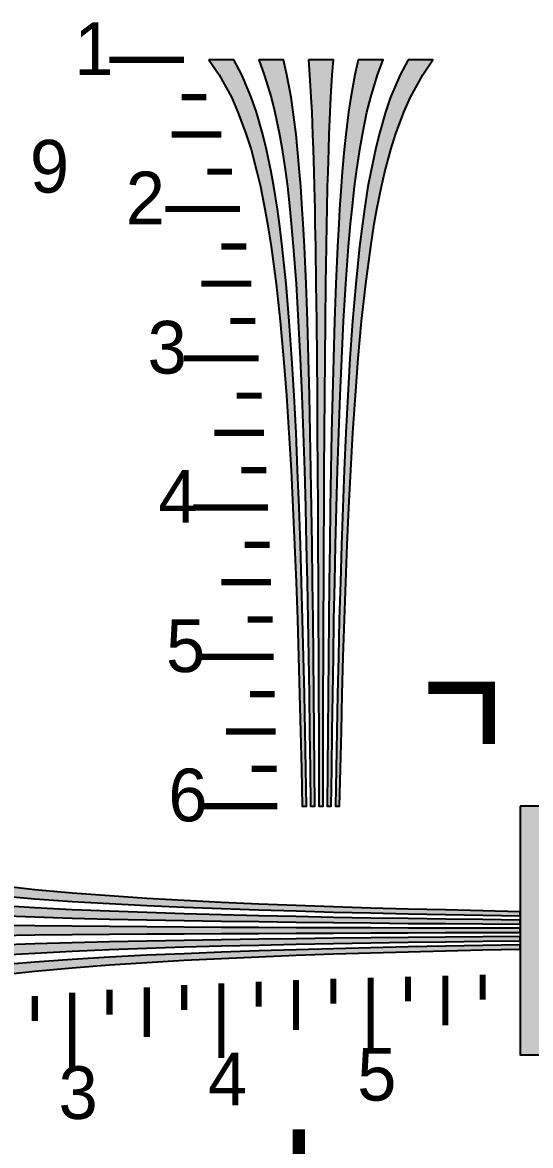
# Model space of a CAD drawing. Header units: millimetres. Extents: x 0 to 791, y 0 to 492.
# Drawn here: x 295.6 to 377.2, y 217.5 to 398.1 of the extents above; entities that cross this region are included whole.
import ezdxf

# ---------------------------------------------------------------- set-up
doc = ezdxf.new("R2010")
doc.units = ezdxf.units.MM
for name, color, linetype in [('CENTER', 7, 'Continuous'), ('LABELS', 7, 'Continuous'), ('SFR', 7, 'Continuous')]:
    doc.layers.add(name, color=color, linetype=linetype)

msp = doc.modelspace()

# ---------------------------------------------------------------- hatches: boundary and pattern name
at = {"layer": 'CENTER', "true_color": 0x000000}
h = msp.add_hatch(color=7, dxfattribs=at)
h.dxf.hatch_style = 1
h.paths.add_polyline_path([(325.56, 392.13), (327.2, 389.73), (329.16, 386.13), (330.22, 383.73), (331.56, 380.13), (332.32, 377.73), (333.28, 374.13), (333.84, 371.73), (334.56, 368.13), (334.98, 365.73), (335.56, 362.12), (336.36, 356.12), (337.02, 350.12), (337.56, 344.12), (338.02, 338.12), (338.42, 332.12), (338.76, 326.12), (339.06, 320.12), (339.32, 314.12), (339.56, 308.12), (339.78, 302.12), (339.96, 296.12), (340.14, 290.12), (340.28, 284.12), (340.42, 278.12), (340.56, 272.12), (341.22, 272.12), (341.12, 278.12), (341.02, 284.12), (340.9, 290.12), (340.76, 296.12), (340.62, 302.12), (340.44, 308.12), (340.26, 314.12), (340.06, 320.12), (339.82, 326.12), (339.56, 332.12), (339.26, 338.12), (338.9, 344.12), (338.46, 350.12), (337.96, 356.12), (337.34, 362.12), (336.9, 365.73), (336.56, 368.13), (336, 371.73), (335.56, 374.13), (334.82, 377.73), (334.22, 380.13), (333.18, 383.73), (332.36, 386.13), (330.84, 389.73), (329.56, 392.13), (325.56, 392.13), (325.56, 392.13)])
h = msp.add_hatch(color=7, dxfattribs=at)
h.dxf.hatch_style = 1
h.paths.add_polyline_path([(333.56, 392.13), (334.46, 389.73), (335.56, 386.13), (336.16, 383.73), (336.9, 380.13), (337.32, 377.73), (337.84, 374.13), (338.16, 371.73), (338.56, 368.13), (338.8, 365.73), (339.12, 362.12), (339.56, 356.12), (339.92, 350.12), (340.22, 344.12), (340.48, 338.12), (340.7, 332.12), (340.9, 326.12), (341.06, 320.12), (341.2, 314.12), (341.34, 308.12), (341.46, 302.12), (341.56, 296.12), (341.66, 290.12), (341.74, 284.12), (341.82, 278.12), (341.9, 272.12), (342.56, 272.12), (342.52, 278.12), (342.46, 284.12), (342.42, 290.12), (342.36, 296.12), (342.3, 302.12), (342.22, 308.12), (342.14, 314.12), (342.06, 320.12), (341.96, 326.12), (341.84, 332.12), (341.72, 338.12), (341.56, 344.12), (341.38, 350.12), (341.16, 356.12), (340.9, 362.12), (340.7, 365.73), (340.56, 368.13), (340.32, 371.73), (340.14, 374.13), (339.82, 377.73), (339.56, 380.13), (339.12, 383.73), (338.76, 386.13), (338.1, 389.73), (337.56, 392.13), (333.56, 392.13), (333.56, 392.13)])
h = msp.add_hatch(color=7, dxfattribs=at)
h.dxf.hatch_style = 1
h.paths.add_polyline_path([(341.56, 392.13), (341.74, 389.73), (341.96, 386.13), (342.08, 383.73), (342.22, 380.13), (342.32, 377.73), (342.42, 374.13), (342.48, 371.73), (342.56, 368.13), (342.6, 365.73), (342.68, 362.12), (342.76, 356.12), (342.84, 350.12), (342.9, 344.12), (342.94, 338.12), (342.98, 332.12), (343.02, 326.12), (343.06, 320.12), (343.08, 314.12), (343.12, 308.12), (343.14, 302.12), (343.16, 296.12), (343.18, 290.12), (343.2, 284.12), (343.22, 278.12), (343.22, 272.12), (343.9, 272.12), (343.9, 278.12), (343.92, 284.12), (343.94, 290.12), (343.96, 296.12), (343.98, 302.12), (344, 308.12), (344.04, 314.12), (344.06, 320.12), (344.1, 326.12), (344.14, 332.12), (344.18, 338.12), (344.22, 344.12), (344.28, 350.12), (344.36, 356.12), (344.44, 362.12), (344.52, 365.73), (344.56, 368.13), (344.64, 371.73), (344.7, 374.13), (344.82, 377.73), (344.9, 380.13), (345.04, 383.73), (345.16, 386.13), (345.38, 389.73), (345.56, 392.13), (341.56, 392.13), (341.56, 392.13)])
h = msp.add_hatch(color=7, dxfattribs=at)
h.dxf.hatch_style = 1
h.paths.add_polyline_path([(349.56, 392.13), (349.02, 389.73), (348.36, 386.13), (348, 383.73), (347.56, 380.13), (347.32, 377.73), (346.98, 374.13), (346.8, 371.73), (346.56, 368.13), (346.42, 365.73), (346.22, 362.12), (345.96, 356.12), (345.74, 350.12), (345.56, 344.12), (345.4, 338.12), (345.28, 332.12), (345.16, 326.12), (345.06, 320.12), (344.98, 314.12), (344.9, 308.12), (344.82, 302.12), (344.76, 296.12), (344.7, 290.12), (344.66, 284.12), (344.6, 278.12), (344.56, 272.12), (345.22, 272.12), (345.3, 278.12), (345.38, 284.12), (345.46, 290.12), (345.56, 296.12), (345.66, 302.12), (345.78, 308.12), (345.92, 314.12), (346.06, 320.12), (346.22, 326.12), (346.42, 332.12), (346.64, 338.12), (346.9, 344.12), (347.2, 350.12), (347.56, 356.12), (348, 362.12), (348.32, 365.73), (348.56, 368.13), (348.96, 371.73), (349.28, 374.13), (349.82, 377.73), (350.22, 380.13), (350.96, 383.73), (351.56, 386.13), (352.66, 389.73), (353.56, 392.13), (349.56, 392.13), (349.56, 392.13)])
h = msp.add_hatch(color=7, dxfattribs=at)
h.dxf.hatch_style = 1
h.paths.add_polyline_path([(357.56, 392.13), (356.28, 389.73), (354.76, 386.13), (353.94, 383.73), (352.9, 380.13), (352.32, 377.73), (351.56, 374.13), (351.12, 371.73), (350.56, 368.13), (350.22, 365.73), (349.78, 362.12), (349.16, 356.12), (348.66, 350.12), (348.22, 344.12), (347.86, 338.12), (347.56, 332.12), (347.3, 326.12), (347.06, 320.12), (346.86, 314.12), (346.68, 308.12), (346.5, 302.12), (346.36, 296.12), (346.22, 290.12), (346.1, 284.12), (346, 278.12), (345.9, 272.12), (346.56, 272.12), (346.7, 278.12), (346.84, 284.12), (346.98, 290.12), (347.16, 296.12), (347.34, 302.12), (347.56, 308.12), (347.8, 314.12), (348.06, 320.12), (348.36, 326.12), (348.7, 332.12), (349.1, 338.12), (349.56, 344.12), (350.1, 350.12), (350.76, 356.12), (351.56, 362.12), (352.14, 365.73), (352.56, 368.13), (353.28, 371.73), (353.84, 374.13), (354.82, 377.73), (355.56, 380.13), (356.9, 383.73), (357.96, 386.13), (359.92, 389.73), (361.56, 392.13), (357.56, 392.13), (357.56, 392.13)])
h = msp.add_hatch(color=7, dxfattribs=at)
h.dxf.hatch_style = 1
h.paths.add_polyline_path([(375.56, 272.13), (375.56, 232.12), (415.56, 232.12), (415.56, 272.13), (375.56, 272.13)])
h = msp.add_hatch(color=7, dxfattribs=at)
h.dxf.hatch_style = 1
h.paths.add_polyline_path([(255.56, 266.13), (257.96, 264.85), (261.56, 263.33), (263.96, 262.51), (267.56, 261.47), (269.96, 260.89), (273.56, 260.13), (275.96, 259.69), (279.56, 259.13), (281.96, 258.79), (285.56, 258.35), (291.56, 257.73), (297.56, 257.23), (303.56, 256.79), (309.56, 256.43), (315.56, 256.13), (321.56, 255.87), (327.56, 255.63), (333.56, 255.43), (339.56, 255.25), (345.56, 255.07), (351.56, 254.93), (357.56, 254.79), (363.56, 254.67), (369.56, 254.57), (375.56, 254.47), (375.56, 255.13), (369.56, 255.27), (363.56, 255.41), (357.56, 255.55), (351.56, 255.73), (345.56, 255.91), (339.56, 256.13), (333.56, 256.37), (327.56, 256.63), (321.56, 256.93), (315.56, 257.27), (309.56, 257.67), (303.56, 258.13), (297.56, 258.67), (291.56, 259.33), (285.56, 260.13), (281.96, 260.71), (279.56, 261.13), (275.96, 261.85), (273.56, 262.41), (269.96, 263.39), (267.56, 264.13), (263.96, 265.47), (261.56, 266.53), (257.96, 268.49), (255.56, 270.13), (255.56, 266.13), (255.56, 266.13)])
h = msp.add_hatch(color=7, dxfattribs=at)
h.dxf.hatch_style = 1
h.paths.add_polyline_path([(255.56, 258.13), (257.96, 257.58), (261.56, 256.92), (263.96, 256.56), (267.56, 256.12), (269.96, 255.88), (273.56, 255.54), (275.96, 255.36), (279.56, 255.12), (281.96, 254.98), (285.56, 254.78), (291.56, 254.52), (297.56, 254.3), (303.56, 254.12), (309.56, 253.96), (315.56, 253.84), (321.56, 253.72), (327.56, 253.62), (333.56, 253.54), (339.56, 253.46), (345.56, 253.38), (351.56, 253.32), (357.56, 253.26), (363.56, 253.22), (369.56, 253.16), (375.56, 253.12), (375.56, 253.78), (369.56, 253.86), (363.56, 253.94), (357.56, 254.02), (351.56, 254.12), (345.56, 254.22), (339.56, 254.34), (333.56, 254.48), (327.56, 254.62), (321.56, 254.78), (315.56, 254.98), (309.56, 255.2), (303.56, 255.46), (297.56, 255.76), (291.56, 256.12), (285.56, 256.56), (281.96, 256.88), (279.56, 257.12), (275.96, 257.52), (273.56, 257.84), (269.96, 258.38), (267.56, 258.78), (263.96, 259.52), (261.56, 260.12), (257.96, 261.22), (255.56, 262.12), (255.56, 258.13), (255.56, 258.13)])
h = msp.add_hatch(color=7, dxfattribs=at)
h.dxf.hatch_style = 1
h.paths.add_polyline_path([(255.56, 250.13), (257.96, 250.31), (261.56, 250.53), (263.96, 250.65), (267.56, 250.79), (269.96, 250.89), (273.56, 250.99), (275.96, 251.05), (279.56, 251.13), (281.96, 251.17), (285.56, 251.25), (291.56, 251.33), (297.56, 251.41), (303.56, 251.47), (309.56, 251.51), (315.56, 251.55), (321.56, 251.59), (327.56, 251.63), (333.56, 251.65), (339.56, 251.69), (345.56, 251.71), (351.56, 251.73), (357.56, 251.75), (363.56, 251.77), (369.56, 251.79), (375.56, 251.79), (375.56, 252.47), (369.56, 252.47), (363.56, 252.49), (357.56, 252.5), (351.56, 252.52), (345.56, 252.54), (339.56, 252.56), (333.56, 252.6), (327.56, 252.62), (321.56, 252.67), (315.56, 252.71), (309.56, 252.75), (303.56, 252.79), (297.56, 252.85), (291.56, 252.93), (285.56, 253.01), (281.96, 253.08), (279.56, 253.13), (275.96, 253.2), (273.56, 253.26), (269.96, 253.38), (267.56, 253.47), (263.96, 253.6), (261.56, 253.72), (257.96, 253.94), (255.56, 254.12), (255.56, 250.13), (255.56, 250.13)])
h = msp.add_hatch(color=7, dxfattribs=at)
h.dxf.hatch_style = 1
h.paths.add_polyline_path([(255.56, 242.12), (257.96, 243.02), (261.56, 244.12), (263.96, 244.73), (267.56, 245.47), (269.96, 245.88), (273.56, 246.41), (275.96, 246.73), (279.56, 247.12), (281.96, 247.36), (285.56, 247.69), (291.56, 248.12), (297.56, 248.48), (303.56, 248.79), (309.56, 249.05), (315.56, 249.27), (321.56, 249.47), (327.56, 249.63), (333.56, 249.77), (339.56, 249.91), (345.56, 250.03), (351.56, 250.13), (357.56, 250.23), (363.56, 250.31), (369.56, 250.39), (375.56, 250.47), (375.56, 251.13), (369.56, 251.09), (363.56, 251.03), (357.56, 250.99), (351.56, 250.93), (345.56, 250.87), (339.56, 250.79), (333.56, 250.71), (327.56, 250.63), (321.56, 250.53), (315.56, 250.41), (309.56, 250.29), (303.56, 250.13), (297.56, 249.95), (291.56, 249.73), (285.56, 249.46), (281.96, 249.26), (279.56, 249.13), (275.96, 248.89), (273.56, 248.7), (269.96, 248.39), (267.56, 248.12), (263.96, 247.69), (261.56, 247.32), (257.96, 246.67), (255.56, 246.13), (255.56, 242.12), (255.56, 242.12)])
h = msp.add_hatch(color=7, dxfattribs=at)
h.dxf.hatch_style = 1
h.paths.add_polyline_path([(255.56, 234.13), (257.96, 235.77), (261.56, 237.72), (263.96, 238.78), (267.56, 240.13), (269.96, 240.88), (273.56, 241.84), (275.96, 242.4), (279.56, 243.12), (281.96, 243.54), (285.56, 244.12), (291.56, 244.92), (297.56, 245.58), (303.56, 246.13), (309.56, 246.58), (315.56, 246.98), (321.56, 247.32), (327.56, 247.63), (333.56, 247.88), (339.56, 248.12), (345.56, 248.34), (351.56, 248.53), (357.56, 248.7), (363.56, 248.85), (369.56, 248.99), (375.56, 249.12), (375.56, 249.79), (369.56, 249.69), (363.56, 249.58), (357.56, 249.46), (351.56, 249.32), (345.56, 249.19), (339.56, 249), (333.56, 248.82), (327.56, 248.62), (321.56, 248.38), (315.56, 248.12), (309.56, 247.82), (303.56, 247.46), (297.56, 247.02), (291.56, 246.52), (285.56, 245.9), (281.96, 245.46), (279.56, 245.12), (275.96, 244.57), (273.56, 244.12), (269.96, 243.38), (267.56, 242.78), (263.96, 241.74), (261.56, 240.92), (257.96, 239.4), (255.56, 238.12), (255.56, 234.13)])

# ---------------------------------------------------------------- linework, layer by layer
at = {"layer": 'CENTER', "color": 250, "lineweight": 35, "const_width": 1}
for points in [[(309.56, 392.13), (321.56, 392.13)], [(321.16, 386.13), (325.16, 386.13)], [(319.56, 380.13), (327.56, 380.13)], [(325.28, 374.13), (329.28, 374.13)], [(318.56, 368.13), (330.56, 368.13)], [(327.56, 362.12), (331.56, 362.12)], [(324.36, 356.12), (332.36, 356.12)], [(329.02, 350.12), (333.02, 350.12)], [(321.56, 344.12), (333.56, 344.12)], [(330.02, 338.12), (334.02, 338.12)], [(326.42, 332.13), (334.42, 332.13)], [(330.76, 326.12), (334.76, 326.12)], [(323.06, 320.12), (335.06, 320.12)], [(331.32, 314.12), (335.32, 314.12)], [(327.56, 308.12), (335.56, 308.12)], [(331.78, 302.12), (335.78, 302.12)], [(323.96, 296.12), (335.96, 296.12)], [(332.14, 290.12), (336.14, 290.12)], [(328.28, 284.12), (336.28, 284.12)], [(332.42, 278.12), (336.42, 278.12)], [(324.56, 272.12), (336.56, 272.12)], [(321.56, 239.33), (321.56, 243.33)], [(327.56, 231.63), (327.56, 243.63)], [(333.56, 239.89), (333.56, 243.89)], [(339.56, 236.13), (339.56, 244.13)], [(345.56, 240.35), (345.56, 244.35)], [(351.56, 232.53), (351.56, 244.53)], [(357.56, 240.71), (357.56, 244.71)], [(363.56, 236.85), (363.56, 244.85)], [(369.56, 240.99), (369.56, 244.99)], [(297.56, 237.58), (297.56, 241.59)], [(303.56, 230.13), (303.56, 242.13)], [(309.56, 238.59), (309.56, 242.59)], [(315.56, 234.99), (315.56, 242.99)]]:
    msp.add_lwpolyline(points, dxfattribs=at)
at = {"layer": 'CENTER', "color": 250}
for points in [[(325.56, 392.13), (327.2, 389.73), (329.16, 386.13), (330.22, 383.73), (331.56, 380.13), (332.32, 377.73), (333.28, 374.13), (333.84, 371.73), (334.56, 368.13), (334.98, 365.73), (335.56, 362.12), (336.36, 356.12), (337.02, 350.12), (337.56, 344.12), (338.02, 338.12), (338.42, 332.12), (338.76, 326.12), (339.06, 320.12), (339.32, 314.12), (339.56, 308.12), (339.78, 302.12), (339.96, 296.12), (340.14, 290.12), (340.28, 284.12), (340.42, 278.12), (340.56, 272.12), (341.22, 272.12), (341.12, 278.12), (341.02, 284.12), (340.9, 290.12), (340.76, 296.12), (340.62, 302.12), (340.44, 308.12), (340.26, 314.12), (340.06, 320.12), (339.82, 326.12), (339.56, 332.12), (339.26, 338.12), (338.9, 344.12), (338.46, 350.12), (337.96, 356.12), (337.34, 362.12), (336.9, 365.73), (336.56, 368.13), (336, 371.73), (335.56, 374.13), (334.82, 377.73), (334.22, 380.13), (333.18, 383.73), (332.36, 386.13), (330.84, 389.73), (329.56, 392.13), (325.56, 392.13), (325.56, 392.13)], [(333.56, 392.13), (334.46, 389.73), (335.56, 386.13), (336.16, 383.73), (336.9, 380.13), (337.32, 377.73), (337.84, 374.13), (338.16, 371.73), (338.56, 368.13), (338.8, 365.73), (339.12, 362.12), (339.56, 356.12), (339.92, 350.12), (340.22, 344.12), (340.48, 338.12), (340.7, 332.12), (340.9, 326.12), (341.06, 320.12), (341.2, 314.12), (341.34, 308.12), (341.46, 302.12), (341.56, 296.12), (341.66, 290.12), (341.74, 284.12), (341.82, 278.12), (341.9, 272.12), (342.56, 272.12), (342.52, 278.12), (342.46, 284.12), (342.42, 290.12), (342.36, 296.12), (342.3, 302.12), (342.22, 308.12), (342.14, 314.12), (342.06, 320.12), (341.96, 326.12), (341.84, 332.12), (341.72, 338.12), (341.56, 344.12), (341.38, 350.12), (341.16, 356.12), (340.9, 362.12), (340.7, 365.73), (340.56, 368.13), (340.32, 371.73), (340.14, 374.13), (339.82, 377.73), (339.56, 380.13), (339.12, 383.73), (338.76, 386.13), (338.1, 389.73), (337.56, 392.13), (333.56, 392.13), (333.56, 392.13)], [(341.56, 392.13), (341.74, 389.73), (341.96, 386.13), (342.08, 383.73), (342.22, 380.13), (342.32, 377.73), (342.42, 374.13), (342.48, 371.73), (342.56, 368.13), (342.6, 365.73), (342.68, 362.12), (342.76, 356.12), (342.84, 350.12), (342.9, 344.12), (342.94, 338.12), (342.98, 332.12), (343.02, 326.12), (343.06, 320.12), (343.08, 314.12), (343.12, 308.12), (343.14, 302.12), (343.16, 296.12), (343.18, 290.12), (343.2, 284.12), (343.22, 278.12), (343.22, 272.12), (343.9, 272.12), (343.9, 278.12), (343.92, 284.12), (343.94, 290.12), (343.96, 296.12), (343.98, 302.12), (344, 308.12), (344.04, 314.12), (344.06, 320.12), (344.1, 326.12), (344.14, 332.12), (344.18, 338.12), (344.22, 344.12), (344.28, 350.12), (344.36, 356.12), (344.44, 362.12), (344.52, 365.73), (344.56, 368.13), (344.64, 371.73), (344.7, 374.13), (344.82, 377.73), (344.9, 380.13), (345.04, 383.73), (345.16, 386.13), (345.38, 389.73), (345.56, 392.13), (341.56, 392.13), (341.56, 392.13)], [(349.56, 392.13), (349.02, 389.73), (348.36, 386.13), (348, 383.73), (347.56, 380.13), (347.32, 377.73), (346.98, 374.13), (346.8, 371.73), (346.56, 368.13), (346.42, 365.73), (346.22, 362.12), (345.96, 356.12), (345.74, 350.12), (345.56, 344.12), (345.4, 338.12), (345.28, 332.12), (345.16, 326.12), (345.06, 320.12), (344.98, 314.12), (344.9, 308.12), (344.82, 302.12), (344.76, 296.12), (344.7, 290.12), (344.66, 284.12), (344.6, 278.12), (344.56, 272.12), (345.22, 272.12), (345.3, 278.12), (345.38, 284.12), (345.46, 290.12), (345.56, 296.12), (345.66, 302.12), (345.78, 308.12), (345.92, 314.12), (346.06, 320.12), (346.22, 326.12), (346.42, 332.12), (346.64, 338.12), (346.9, 344.12), (347.2, 350.12), (347.56, 356.12), (348, 362.12), (348.32, 365.73), (348.56, 368.13), (348.96, 371.73), (349.28, 374.13), (349.82, 377.73), (350.22, 380.13), (350.96, 383.73), (351.56, 386.13), (352.66, 389.73), (353.56, 392.13), (349.56, 392.13), (349.56, 392.13)], [(357.56, 392.13), (356.28, 389.73), (354.76, 386.13), (353.94, 383.73), (352.9, 380.13), (352.32, 377.73), (351.56, 374.13), (351.12, 371.73), (350.56, 368.13), (350.22, 365.73), (349.78, 362.12), (349.16, 356.12), (348.66, 350.12), (348.22, 344.12), (347.86, 338.12), (347.56, 332.12), (347.3, 326.12), (347.06, 320.12), (346.86, 314.12), (346.68, 308.12), (346.5, 302.12), (346.36, 296.12), (346.22, 290.12), (346.1, 284.12), (346, 278.12), (345.9, 272.12), (346.56, 272.12), (346.7, 278.12), (346.84, 284.12), (346.98, 290.12), (347.16, 296.12), (347.34, 302.12), (347.56, 308.12), (347.8, 314.12), (348.06, 320.12), (348.36, 326.12), (348.7, 332.12), (349.1, 338.12), (349.56, 344.12), (350.1, 350.12), (350.76, 356.12), (351.56, 362.12), (352.14, 365.73), (352.56, 368.13), (353.28, 371.73), (353.84, 374.13), (354.82, 377.73), (355.56, 380.13), (356.9, 383.73), (357.96, 386.13), (359.92, 389.73), (361.56, 392.13), (357.56, 392.13), (357.56, 392.13)], [(375.56, 272.13), (375.56, 232.12), (415.56, 232.12), (415.56, 272.13), (375.56, 272.13)]]:
    msp.add_lwpolyline(points, close=True, dxfattribs=at)
for points in [[(291.56, 257.73), (297.56, 257.23), (303.56, 256.79), (309.56, 256.43), (315.56, 256.13), (321.56, 255.87), (327.56, 255.63), (333.56, 255.43), (339.56, 255.25), (345.56, 255.07), (351.56, 254.93), (357.56, 254.79), (363.56, 254.67), (369.56, 254.57), (375.56, 254.47), (375.56, 255.13), (369.56, 255.27), (363.56, 255.41), (357.56, 255.55), (351.56, 255.73), (345.56, 255.91), (339.56, 256.13), (333.56, 256.37), (327.56, 256.63), (321.56, 256.93), (315.56, 257.27), (309.56, 257.67), (303.56, 258.13), (297.56, 258.67), (291.56, 259.33)], [(291.56, 254.52), (297.56, 254.3), (303.56, 254.12), (309.56, 253.96), (315.56, 253.84), (321.56, 253.72), (327.56, 253.62), (333.56, 253.54), (339.56, 253.46), (345.56, 253.38), (351.56, 253.32), (357.56, 253.26), (363.56, 253.22), (369.56, 253.16), (375.56, 253.12), (375.56, 253.78), (369.56, 253.86), (363.56, 253.94), (357.56, 254.02), (351.56, 254.12), (345.56, 254.22), (339.56, 254.34), (333.56, 254.48), (327.56, 254.62), (321.56, 254.78), (315.56, 254.98), (309.56, 255.2), (303.56, 255.46), (297.56, 255.76), (291.56, 256.12)], [(291.56, 251.33), (297.56, 251.41), (303.56, 251.47), (309.56, 251.51), (315.56, 251.55), (321.56, 251.59), (327.56, 251.63), (333.56, 251.65), (339.56, 251.69), (345.56, 251.71), (351.56, 251.73), (357.56, 251.75), (363.56, 251.77), (369.56, 251.79), (375.56, 251.79), (375.56, 252.47), (369.56, 252.47), (363.56, 252.49), (357.56, 252.5), (351.56, 252.52), (345.56, 252.54), (339.56, 252.56), (333.56, 252.6), (327.56, 252.62), (321.56, 252.67), (315.56, 252.71), (309.56, 252.75), (303.56, 252.79), (297.56, 252.85), (291.56, 252.93)], [(291.56, 248.12), (297.56, 248.48), (303.56, 248.79), (309.56, 249.05), (315.56, 249.27), (321.56, 249.47), (327.56, 249.63), (333.56, 249.77), (339.56, 249.91), (345.56, 250.03), (351.56, 250.13), (357.56, 250.23), (363.56, 250.31), (369.56, 250.39), (375.56, 250.47), (375.56, 251.13), (369.56, 251.09), (363.56, 251.03), (357.56, 250.99), (351.56, 250.93), (345.56, 250.87), (339.56, 250.79), (333.56, 250.71), (327.56, 250.63), (321.56, 250.53), (315.56, 250.41), (309.56, 250.29), (303.56, 250.13), (297.56, 249.95), (291.56, 249.73)], [(291.56, 244.92), (297.56, 245.58), (303.56, 246.13), (309.56, 246.58), (315.56, 246.98), (321.56, 247.32), (327.56, 247.63), (333.56, 247.88), (339.56, 248.12), (345.56, 248.34), (351.56, 248.53), (357.56, 248.7), (363.56, 248.85), (369.56, 248.99), (375.56, 249.12), (375.56, 249.79), (369.56, 249.69), (363.56, 249.58), (357.56, 249.46), (351.56, 249.32), (345.56, 249.19), (339.56, 249), (333.56, 248.82), (327.56, 248.62), (321.56, 248.38), (315.56, 248.12), (309.56, 247.82), (303.56, 247.46), (297.56, 247.02), (291.56, 246.52)]]:
    msp.add_lwpolyline(points, dxfattribs=at)
at = {"layer": 'CENTER', "color": 250, "true_color": 0x000000}
for points in [[(329.56, 392.13), (325.56, 392.13), (327.2, 389.73)], [(329.56, 392.13), (327.2, 389.73), (329.16, 386.13)], [(329.56, 392.13), (329.16, 386.13), (330.22, 383.73)], [(329.56, 392.13), (330.22, 383.73), (331.56, 380.13)], [(329.56, 392.13), (331.56, 380.13), (332.32, 377.73)], [(329.56, 392.13), (332.32, 377.73), (333.28, 374.13)], [(329.56, 392.13), (333.28, 374.13), (333.84, 371.73)], [(329.56, 392.13), (333.84, 371.73), (338.46, 350.12)], [(329.56, 392.13), (338.46, 350.12), (337.96, 356.12)], [(329.56, 392.13), (337.96, 356.12), (337.34, 362.12)], [(329.56, 392.13), (337.34, 362.12), (336.9, 365.73)], [(329.56, 392.13), (336.9, 365.73), (336.56, 368.13)], [(329.56, 392.13), (336.56, 368.13), (336, 371.73)], [(329.56, 392.13), (336, 371.73), (335.56, 374.13)], [(329.56, 392.13), (335.56, 374.13), (334.82, 377.73)], [(329.56, 392.13), (334.82, 377.73), (334.22, 380.13)], [(329.56, 392.13), (334.22, 380.13), (333.18, 383.73)], [(329.56, 392.13), (333.18, 383.73), (332.36, 386.13)], [(332.36, 386.13), (330.84, 389.73), (329.56, 392.13)], [(337.56, 392.13), (333.56, 392.13), (334.46, 389.73)], [(337.56, 392.13), (334.46, 389.73), (335.56, 386.13)], [(337.56, 392.13), (335.56, 386.13), (336.16, 383.73)], [(337.56, 392.13), (336.16, 383.73), (336.9, 380.13)], [(337.56, 392.13), (336.9, 380.13), (337.32, 377.73)], [(337.56, 392.13), (337.32, 377.73), (337.84, 374.13)], [(337.56, 392.13), (337.84, 374.13), (338.16, 371.73)], [(337.56, 392.13), (338.16, 371.73), (338.56, 368.13)], [(337.56, 392.13), (338.56, 368.13), (338.8, 365.73)], [(337.56, 392.13), (338.8, 365.73), (339.12, 362.12)], [(337.56, 392.13), (339.12, 362.12), (339.56, 356.12)], [(337.56, 392.13), (339.56, 356.12), (339.92, 350.12)], [(337.56, 392.13), (339.92, 350.12), (342.14, 314.12)], [(337.56, 392.13), (342.14, 314.12), (342.06, 320.12)], [(337.56, 392.13), (342.06, 320.12), (341.96, 326.12)], [(337.56, 392.13), (341.96, 326.12), (341.84, 332.12)], [(337.56, 392.13), (341.84, 332.12), (341.72, 338.12)], [(337.56, 392.13), (341.72, 338.12), (341.56, 344.12)], [(337.56, 392.13), (341.56, 344.12), (341.38, 350.12)], [(337.56, 392.13), (341.38, 350.12), (341.16, 356.12)], [(337.56, 392.13), (341.16, 356.12), (340.9, 362.12)], [(337.56, 392.13), (340.9, 362.12), (340.7, 365.73)], [(337.56, 392.13), (340.7, 365.73), (340.56, 368.13)], [(337.56, 392.13), (340.56, 368.13), (340.32, 371.73)], [(337.56, 392.13), (340.32, 371.73), (340.14, 374.13)], [(337.56, 392.13), (340.14, 374.13), (339.82, 377.73)], [(337.56, 392.13), (339.82, 377.73), (339.56, 380.13)], [(337.56, 392.13), (339.56, 380.13), (339.12, 383.73)], [(337.56, 392.13), (339.12, 383.73), (338.76, 386.13)], [(338.76, 386.13), (338.1, 389.73), (337.56, 392.13)], [(345.56, 392.13), (341.56, 392.13), (341.74, 389.73)], [(345.56, 392.13), (341.74, 389.73), (341.96, 386.13)], [(345.56, 392.13), (341.96, 386.13), (342.08, 383.73)], [(345.56, 392.13), (342.08, 383.73), (342.22, 380.13)], [(345.56, 392.13), (342.22, 380.13), (342.32, 377.73)], [(345.56, 392.13), (342.32, 377.73), (342.42, 374.13)], [(345.56, 392.13), (342.42, 374.13), (342.48, 371.73)], [(345.56, 392.13), (342.48, 371.73), (342.56, 368.13)], [(345.56, 392.13), (342.56, 368.13), (342.6, 365.73)], [(345.56, 392.13), (342.6, 365.73), (342.68, 362.12)], [(345.56, 392.13), (342.68, 362.12), (342.76, 356.12)], [(342.76, 356.12), (345.38, 389.73), (345.56, 392.13)], [(353.56, 392.13), (347.56, 380.13), (347.32, 377.73)], [(347.32, 377.73), (352.66, 389.73), (353.56, 392.13)], [(353.56, 392.13), (348, 383.73), (347.56, 380.13)], [(353.56, 392.13), (348.36, 386.13), (348, 383.73)], [(353.56, 392.13), (349.02, 389.73), (348.36, 386.13)], [(353.56, 392.13), (349.56, 392.13), (349.02, 389.73)], [(361.56, 392.13), (353.94, 383.73), (352.9, 380.13)], [(352.9, 380.13), (359.92, 389.73), (361.56, 392.13)], [(361.56, 392.13), (354.76, 386.13), (353.94, 383.73)], [(361.56, 392.13), (356.28, 389.73), (354.76, 386.13)], [(361.56, 392.13), (357.56, 392.13), (356.28, 389.73)], [(342.76, 356.12), (345.16, 386.13), (345.38, 389.73)], [(347.32, 377.73), (351.56, 386.13), (352.66, 389.73)], [(352.9, 380.13), (357.96, 386.13), (359.92, 389.73)], [(342.76, 356.12), (345.04, 383.73), (345.16, 386.13)], [(347.32, 377.73), (350.96, 383.73), (351.56, 386.13)], [(352.9, 380.13), (356.9, 383.73), (357.96, 386.13)], [(342.76, 356.12), (344.9, 380.13), (345.04, 383.73)], [(347.32, 377.73), (350.22, 380.13), (350.96, 383.73)], [(352.9, 380.13), (355.56, 380.13), (356.9, 383.73)], [(342.76, 356.12), (344.82, 377.73), (344.9, 380.13)], [(352.9, 380.13), (347.3, 326.12), (347.06, 320.12)], [(352.9, 380.13), (347.06, 320.12), (350.1, 350.12)], [(352.9, 380.13), (347.56, 332.12), (347.3, 326.12)], [(347.32, 377.73), (349.82, 377.73), (350.22, 380.13)], [(352.9, 380.13), (347.86, 338.12), (347.56, 332.12)], [(352.9, 380.13), (348.22, 344.12), (347.86, 338.12)], [(352.9, 380.13), (348.66, 350.12), (348.22, 344.12)], [(352.9, 380.13), (349.16, 356.12), (348.66, 350.12)], [(352.9, 380.13), (349.78, 362.12), (349.16, 356.12)], [(352.9, 380.13), (350.22, 365.73), (349.78, 362.12)], [(352.9, 380.13), (350.1, 350.12), (350.76, 356.12)], [(352.9, 380.13), (350.56, 368.13), (350.22, 365.73)], [(352.9, 380.13), (351.12, 371.73), (350.56, 368.13)], [(352.9, 380.13), (350.76, 356.12), (351.56, 362.12)], [(352.9, 380.13), (351.56, 374.13), (351.12, 371.73)], [(352.9, 380.13), (352.32, 377.73), (351.56, 374.13)], [(352.9, 380.13), (351.56, 362.12), (352.14, 365.73)], [(352.9, 380.13), (352.14, 365.73), (352.56, 368.13)], [(352.9, 380.13), (352.56, 368.13), (353.28, 371.73)], [(352.9, 380.13), (353.28, 371.73), (353.84, 374.13)], [(352.9, 380.13), (353.84, 374.13), (354.82, 377.73)], [(352.9, 380.13), (354.82, 377.73), (355.56, 380.13)], [(342.76, 356.12), (344.7, 374.13), (344.82, 377.73)], [(347.32, 377.73), (344.6, 278.12), (344.56, 272.12)], [(347.32, 377.73), (344.56, 272.12), (345.78, 308.12)], [(347.32, 377.73), (344.66, 284.12), (344.6, 278.12)], [(347.32, 377.73), (344.7, 290.12), (344.66, 284.12)], [(347.32, 377.73), (344.76, 296.12), (344.7, 290.12)], [(347.32, 377.73), (344.82, 302.12), (344.76, 296.12)], [(347.32, 377.73), (344.9, 308.12), (344.82, 302.12)], [(347.32, 377.73), (344.98, 314.12), (344.9, 308.12)], [(347.32, 377.73), (345.06, 320.12), (344.98, 314.12)], [(347.32, 377.73), (345.16, 326.12), (345.06, 320.12)], [(347.32, 377.73), (345.28, 332.12), (345.16, 326.12)], [(347.32, 377.73), (345.4, 338.12), (345.28, 332.12)], [(347.32, 377.73), (345.56, 344.12), (345.4, 338.12)], [(347.32, 377.73), (345.74, 350.12), (345.56, 344.12)], [(347.32, 377.73), (345.96, 356.12), (345.74, 350.12)], [(347.32, 377.73), (345.78, 308.12), (345.92, 314.12)], [(347.32, 377.73), (345.92, 314.12), (346.06, 320.12)], [(347.32, 377.73), (346.22, 362.12), (345.96, 356.12)], [(347.32, 377.73), (346.06, 320.12), (346.22, 326.12)], [(347.32, 377.73), (346.42, 365.73), (346.22, 362.12)], [(347.32, 377.73), (346.22, 326.12), (346.42, 332.12)], [(347.32, 377.73), (346.56, 368.13), (346.42, 365.73)], [(347.32, 377.73), (346.42, 332.12), (346.64, 338.12)], [(347.32, 377.73), (346.8, 371.73), (346.56, 368.13)], [(347.32, 377.73), (346.64, 338.12), (346.9, 344.12)], [(347.32, 377.73), (346.98, 374.13), (346.8, 371.73)], [(347.32, 377.73), (346.9, 344.12), (347.2, 350.12)], [(347.32, 377.73), (347.2, 350.12), (347.56, 356.12)], [(347.32, 377.73), (347.56, 356.12), (348, 362.12)], [(347.32, 377.73), (348, 362.12), (348.32, 365.73)], [(347.32, 377.73), (348.32, 365.73), (348.56, 368.13)], [(347.32, 377.73), (348.56, 368.13), (348.96, 371.73)], [(347.32, 377.73), (348.96, 371.73), (349.28, 374.13)], [(347.32, 377.73), (349.28, 374.13), (349.82, 377.73)], [(342.76, 356.12), (344.64, 371.73), (344.7, 374.13)], [(333.84, 371.73), (334.56, 368.13), (338.46, 350.12)], [(342.76, 356.12), (344.56, 368.13), (344.64, 371.73)], [(334.56, 368.13), (334.98, 365.73), (338.9, 344.12)], [(334.56, 368.13), (338.9, 344.12), (338.46, 350.12)], [(342.76, 356.12), (344.52, 365.73), (344.56, 368.13)], [(334.98, 365.73), (335.56, 362.12), (338.9, 344.12)], [(342.76, 356.12), (344.44, 362.12), (344.52, 365.73)], [(335.56, 362.12), (336.36, 356.12), (339.26, 338.12)], [(335.56, 362.12), (339.26, 338.12), (338.9, 344.12)], [(342.76, 356.12), (344.36, 356.12), (344.44, 362.12)], [(336.36, 356.12), (337.02, 350.12), (339.82, 326.12)], [(336.36, 356.12), (339.82, 326.12), (339.56, 332.12)], [(336.36, 356.12), (339.56, 332.12), (339.26, 338.12)], [(342.76, 356.12), (342.84, 350.12), (343.9, 272.12)], [(342.76, 356.12), (343.9, 272.12), (343.9, 278.12)], [(342.76, 356.12), (343.9, 278.12), (343.92, 284.12)], [(342.76, 356.12), (343.92, 284.12), (343.94, 290.12)], [(342.76, 356.12), (343.94, 290.12), (343.96, 296.12)], [(342.76, 356.12), (343.96, 296.12), (343.98, 302.12)], [(342.76, 356.12), (343.98, 302.12), (344, 308.12)], [(342.76, 356.12), (344, 308.12), (344.04, 314.12)], [(342.76, 356.12), (344.04, 314.12), (344.06, 320.12)], [(342.76, 356.12), (344.06, 320.12), (344.1, 326.12)], [(342.76, 356.12), (344.1, 326.12), (344.14, 332.12)], [(342.76, 356.12), (344.14, 332.12), (344.18, 338.12)], [(342.76, 356.12), (344.18, 338.12), (344.22, 344.12)], [(342.76, 356.12), (344.22, 344.12), (344.28, 350.12)], [(342.76, 356.12), (344.28, 350.12), (344.36, 356.12)], [(337.02, 350.12), (337.56, 344.12), (340.06, 320.12)], [(337.02, 350.12), (340.06, 320.12), (339.82, 326.12)], [(339.92, 350.12), (340.22, 344.12), (342.22, 308.12)], [(339.92, 350.12), (342.22, 308.12), (342.14, 314.12)], [(342.84, 350.12), (342.9, 344.12), (343.9, 272.12)], [(347.06, 320.12), (349.56, 344.12), (350.1, 350.12)], [(337.56, 344.12), (338.02, 338.12), (340.44, 308.12)], [(337.56, 344.12), (340.44, 308.12), (340.26, 314.12)], [(337.56, 344.12), (340.26, 314.12), (340.06, 320.12)], [(340.22, 344.12), (340.48, 338.12), (342.36, 296.12)], [(340.22, 344.12), (342.36, 296.12), (342.3, 302.12)], [(340.22, 344.12), (342.3, 302.12), (342.22, 308.12)], [(342.9, 344.12), (342.94, 338.12), (343.9, 272.12)], [(347.06, 320.12), (349.1, 338.12), (349.56, 344.12)], [(338.02, 338.12), (338.42, 332.12), (340.62, 302.12)], [(338.02, 338.12), (340.62, 302.12), (340.44, 308.12)], [(340.48, 338.12), (340.7, 332.12), (342.42, 290.12)], [(340.48, 338.12), (342.42, 290.12), (342.36, 296.12)], [(342.94, 338.12), (342.98, 332.12), (343.9, 272.12)], [(347.06, 320.12), (348.7, 332.12), (349.1, 338.12)], [(338.42, 332.12), (338.76, 326.12), (340.9, 290.12)], [(338.42, 332.12), (340.9, 290.12), (340.76, 296.12)], [(338.42, 332.12), (340.76, 296.12), (340.62, 302.12)], [(340.7, 332.12), (340.9, 326.12), (342.52, 278.12)], [(340.7, 332.12), (342.52, 278.12), (342.46, 284.12)], [(340.7, 332.12), (342.46, 284.12), (342.42, 290.12)], [(342.98, 332.12), (343.02, 326.12), (343.06, 320.12)], [(342.98, 332.12), (343.06, 320.12), (343.9, 272.12)], [(347.06, 320.12), (348.36, 326.12), (348.7, 332.12)], [(338.76, 326.12), (339.06, 320.12), (341.02, 284.12)], [(338.76, 326.12), (341.02, 284.12), (340.9, 290.12)], [(340.9, 326.12), (341.06, 320.12), (342.56, 272.12)], [(340.9, 326.12), (342.56, 272.12), (342.52, 278.12)], [(347.06, 320.12), (348.06, 320.12), (348.36, 326.12)], [(339.06, 320.12), (339.32, 314.12), (341.22, 272.12)], [(339.06, 320.12), (341.22, 272.12), (341.12, 278.12)], [(339.06, 320.12), (341.12, 278.12), (341.02, 284.12)], [(341.06, 320.12), (341.2, 314.12), (342.56, 272.12)], [(343.06, 320.12), (343.08, 314.12), (343.12, 308.12)], [(343.06, 320.12), (343.12, 308.12), (343.9, 272.12)], [(347.06, 320.12), (346, 278.12), (345.9, 272.12)], [(347.06, 320.12), (345.9, 272.12), (346.56, 272.12)], [(347.06, 320.12), (346.1, 284.12), (346, 278.12)], [(347.06, 320.12), (346.22, 290.12), (346.1, 284.12)], [(347.06, 320.12), (346.36, 296.12), (346.22, 290.12)], [(347.06, 320.12), (346.5, 302.12), (346.36, 296.12)], [(347.06, 320.12), (346.68, 308.12), (346.5, 302.12)], [(347.06, 320.12), (346.56, 272.12), (346.7, 278.12)], [(347.06, 320.12), (346.86, 314.12), (346.68, 308.12)], [(347.06, 320.12), (346.7, 278.12), (346.84, 284.12)], [(347.06, 320.12), (346.84, 284.12), (346.98, 290.12)], [(347.06, 320.12), (346.98, 290.12), (347.16, 296.12)], [(347.06, 320.12), (347.16, 296.12), (347.34, 302.12)], [(347.06, 320.12), (347.34, 302.12), (347.56, 308.12)], [(347.06, 320.12), (347.56, 308.12), (347.8, 314.12)], [(347.06, 320.12), (347.8, 314.12), (348.06, 320.12)], [(339.32, 314.12), (339.56, 308.12), (341.22, 272.12)], [(341.2, 314.12), (341.34, 308.12), (342.56, 272.12)], [(339.56, 308.12), (339.78, 302.12), (341.22, 272.12)], [(341.34, 308.12), (341.46, 302.12), (342.56, 272.12)], [(343.12, 308.12), (343.14, 302.12), (343.9, 272.12)], [(344.56, 272.12), (345.66, 302.12), (345.78, 308.12)], [(339.78, 302.12), (339.96, 296.12), (341.22, 272.12)], [(341.46, 302.12), (341.56, 296.12), (342.56, 272.12)], [(343.14, 302.12), (343.16, 296.12), (343.9, 272.12)], [(344.56, 272.12), (345.56, 296.12), (345.66, 302.12)], [(339.96, 296.12), (340.14, 290.12), (341.22, 272.12)], [(341.56, 296.12), (341.66, 290.12), (342.56, 272.12)], [(343.16, 296.12), (343.18, 290.12), (343.9, 272.12)], [(344.56, 272.12), (345.46, 290.12), (345.56, 296.12)], [(340.14, 290.12), (340.28, 284.12), (340.42, 278.12)], [(340.14, 290.12), (340.42, 278.12), (341.22, 272.12)], [(341.66, 290.12), (341.74, 284.12), (341.9, 272.12)], [(341.66, 290.12), (341.9, 272.12), (342.56, 272.12)], [(343.18, 290.12), (343.2, 284.12), (343.9, 272.12)], [(344.56, 272.12), (345.38, 284.12), (345.46, 290.12)], [(341.74, 284.12), (341.82, 278.12), (341.9, 272.12)], [(343.2, 284.12), (343.22, 278.12), (343.9, 272.12)], [(344.56, 272.12), (345.3, 278.12), (345.38, 284.12)], [(340.42, 278.12), (340.56, 272.12), (341.22, 272.12)], [(343.22, 278.12), (343.22, 272.12), (343.9, 272.12)], [(344.56, 272.12), (345.22, 272.12), (345.3, 278.12)], [(415.56, 272.13), (375.56, 272.13), (375.56, 232.12)], [(375.56, 232.12), (415.56, 232.12), (415.56, 272.13)], [(255.56, 266.13), (291.56, 257.73), (297.56, 257.23)], [(255.56, 266.13), (297.56, 257.23), (275.96, 261.85)], [(297.56, 257.23), (279.56, 261.13), (275.96, 261.85)], [(297.56, 257.23), (281.96, 260.71), (279.56, 261.13)], [(297.56, 257.23), (285.56, 260.13), (281.96, 260.71)], [(297.56, 257.23), (291.56, 259.33), (285.56, 260.13)], [(297.56, 257.23), (297.56, 258.67), (291.56, 259.33)], [(297.56, 257.23), (303.56, 258.13), (297.56, 258.67)], [(255.56, 258.13), (291.56, 254.52), (297.56, 254.3)], [(255.56, 258.13), (297.56, 254.3), (303.56, 254.12)], [(255.56, 258.13), (303.56, 254.12), (309.56, 253.96)], [(255.56, 258.13), (309.56, 253.96), (315.56, 253.84)], [(255.56, 258.13), (315.56, 253.84), (321.56, 253.72)], [(255.56, 258.13), (321.56, 253.72), (327.56, 253.62)], [(255.56, 258.13), (327.56, 253.62), (333.56, 253.54)], [(255.56, 258.13), (333.56, 253.54), (297.56, 255.76)], [(255.56, 258.13), (297.56, 255.76), (291.56, 256.12)], [(297.56, 257.23), (309.56, 257.67), (303.56, 258.13)], [(297.56, 257.23), (315.56, 257.27), (309.56, 257.67)], [(297.56, 257.23), (321.56, 256.93), (315.56, 257.27)], [(297.56, 257.23), (303.56, 256.79), (309.56, 256.43)], [(297.56, 257.23), (309.56, 256.43), (315.56, 256.13)], [(297.56, 257.23), (315.56, 256.13), (321.56, 255.87)], [(297.56, 257.23), (321.56, 255.87), (327.56, 255.63)], [(297.56, 257.23), (327.56, 255.63), (333.56, 255.43)], [(297.56, 257.23), (333.56, 255.43), (339.56, 255.25)], [(297.56, 257.23), (339.56, 255.25), (345.56, 255.07)], [(297.56, 257.23), (345.56, 255.07), (351.56, 254.93)], [(297.56, 257.23), (351.56, 254.93), (357.56, 254.79)], [(297.56, 257.23), (357.56, 254.79), (363.56, 254.67)], [(297.56, 257.23), (363.56, 254.67), (369.56, 254.57)], [(297.56, 257.23), (369.56, 254.57), (375.56, 254.47)], [(297.56, 257.23), (375.56, 254.47), (357.56, 255.55)], [(297.56, 257.23), (357.56, 255.55), (351.56, 255.73)], [(297.56, 257.23), (351.56, 255.73), (345.56, 255.91)], [(297.56, 257.23), (345.56, 255.91), (339.56, 256.13)], [(297.56, 257.23), (339.56, 256.13), (333.56, 256.37)], [(297.56, 257.23), (333.56, 256.37), (327.56, 256.63)], [(297.56, 257.23), (327.56, 256.63), (321.56, 256.93)], [(333.56, 253.54), (303.56, 255.46), (297.56, 255.76)], [(333.56, 253.54), (309.56, 255.2), (303.56, 255.46)], [(333.56, 253.54), (315.56, 254.98), (309.56, 255.2)], [(333.56, 253.54), (321.56, 254.78), (315.56, 254.98)], [(333.56, 253.54), (327.56, 254.62), (321.56, 254.78)], [(375.56, 254.47), (363.56, 255.41), (357.56, 255.55)], [(375.56, 254.47), (369.56, 255.27), (363.56, 255.41)], [(375.56, 254.47), (375.56, 255.13), (369.56, 255.27)], [(257.96, 250.31), (297.56, 252.85), (291.56, 252.93)], [(257.96, 250.31), (261.56, 250.53), (297.56, 252.85)], [(261.56, 250.53), (303.56, 252.79), (297.56, 252.85)], [(333.56, 253.54), (333.56, 254.48), (327.56, 254.62)], [(333.56, 253.54), (339.56, 254.34), (333.56, 254.48)], [(333.56, 253.54), (345.56, 254.22), (339.56, 254.34)], [(333.56, 253.54), (351.56, 254.12), (345.56, 254.22)], [(333.56, 253.54), (357.56, 254.02), (351.56, 254.12)], [(333.56, 253.54), (363.56, 253.94), (357.56, 254.02)], [(333.56, 253.54), (369.56, 253.86), (363.56, 253.94)], [(333.56, 253.54), (375.56, 253.78), (369.56, 253.86)], [(333.56, 253.54), (375.56, 253.12), (375.56, 253.78)], [(333.56, 253.54), (339.56, 253.46), (351.56, 253.32)], [(333.56, 253.54), (351.56, 253.32), (357.56, 253.26)], [(333.56, 253.54), (357.56, 253.26), (363.56, 253.22)], [(333.56, 253.54), (363.56, 253.22), (369.56, 253.16)], [(333.56, 253.54), (369.56, 253.16), (375.56, 253.12)], [(339.56, 253.46), (345.56, 253.38), (351.56, 253.32)], [(261.56, 250.53), (263.96, 250.65), (303.56, 252.79)], [(263.96, 250.65), (309.56, 252.75), (303.56, 252.79)], [(263.96, 250.65), (269.96, 250.89), (309.56, 252.75)], [(269.96, 250.89), (315.56, 252.71), (309.56, 252.75)], [(269.96, 250.89), (321.56, 252.67), (315.56, 252.71)], [(269.96, 250.89), (327.56, 252.62), (321.56, 252.67)], [(269.96, 250.89), (273.56, 250.99), (327.56, 252.62)], [(273.56, 250.99), (333.56, 252.6), (327.56, 252.62)], [(273.56, 250.99), (275.96, 251.05), (333.56, 252.6)], [(275.96, 251.05), (339.56, 252.56), (333.56, 252.6)], [(275.96, 251.05), (279.56, 251.13), (339.56, 252.56)], [(279.56, 251.13), (345.56, 252.54), (339.56, 252.56)], [(279.56, 251.13), (285.56, 251.25), (345.56, 252.54)], [(285.56, 251.25), (351.56, 252.52), (345.56, 252.54)], [(285.56, 251.25), (357.56, 252.5), (351.56, 252.52)], [(285.56, 251.25), (363.56, 252.49), (357.56, 252.5)], [(285.56, 251.25), (369.56, 252.47), (363.56, 252.49)], [(285.56, 251.25), (291.56, 251.33), (375.56, 252.47)], [(285.56, 251.25), (375.56, 252.47), (369.56, 252.47)], [(291.56, 251.33), (297.56, 251.41), (375.56, 252.47)], [(297.56, 251.41), (303.56, 251.47), (375.56, 252.47)], [(303.56, 251.47), (309.56, 251.51), (375.56, 252.47)], [(309.56, 251.51), (315.56, 251.55), (375.56, 252.47)], [(315.56, 251.55), (327.56, 251.63), (375.56, 252.47)], [(315.56, 251.55), (321.56, 251.59), (327.56, 251.63)], [(315.56, 249.27), (321.56, 249.47), (369.56, 251.09)], [(315.56, 249.27), (369.56, 251.09), (363.56, 251.03)], [(321.56, 249.47), (327.56, 249.63), (375.56, 251.13)], [(321.56, 249.47), (375.56, 251.13), (369.56, 251.09)], [(327.56, 251.63), (339.56, 251.69), (375.56, 252.47)], [(327.56, 251.63), (333.56, 251.65), (339.56, 251.69)], [(327.56, 249.63), (333.56, 249.77), (375.56, 251.13)], [(333.56, 249.77), (339.56, 249.91), (375.56, 251.13)], [(339.56, 251.69), (345.56, 251.71), (375.56, 252.47)], [(339.56, 249.91), (345.56, 250.03), (375.56, 251.13)], [(345.56, 251.71), (351.56, 251.73), (375.56, 252.47)], [(345.56, 250.03), (351.56, 250.13), (375.56, 251.13)], [(351.56, 251.73), (357.56, 251.75), (375.56, 252.47)], [(351.56, 250.13), (357.56, 250.23), (375.56, 251.13)], [(357.56, 251.75), (363.56, 251.77), (375.56, 252.47)], [(357.56, 250.23), (375.56, 250.47), (375.56, 251.13)], [(363.56, 251.77), (369.56, 251.79), (375.56, 252.47)], [(369.56, 251.79), (375.56, 251.79), (375.56, 252.47)], [(269.96, 245.88), (273.56, 246.41), (297.56, 249.95)], [(269.96, 245.88), (297.56, 249.95), (291.56, 249.73)], [(273.56, 246.41), (275.96, 246.73), (297.56, 249.95)], [(275.96, 246.73), (279.56, 247.12), (303.56, 250.13)], [(275.96, 246.73), (303.56, 250.13), (297.56, 249.95)], [(279.56, 247.12), (281.96, 247.36), (309.56, 250.29)], [(279.56, 247.12), (309.56, 250.29), (303.56, 250.13)], [(281.96, 247.36), (285.56, 247.69), (315.56, 250.41)], [(281.96, 247.36), (315.56, 250.41), (309.56, 250.29)], [(285.56, 247.69), (291.56, 248.12), (321.56, 250.53)], [(285.56, 247.69), (321.56, 250.53), (315.56, 250.41)], [(291.56, 248.12), (297.56, 248.48), (333.56, 250.71)], [(291.56, 248.12), (333.56, 250.71), (327.56, 250.63)], [(291.56, 248.12), (327.56, 250.63), (321.56, 250.53)], [(297.56, 248.48), (303.56, 248.79), (339.56, 250.79)], [(297.56, 248.48), (339.56, 250.79), (333.56, 250.71)], [(303.56, 248.79), (309.56, 249.05), (351.56, 250.93)], [(303.56, 248.79), (351.56, 250.93), (345.56, 250.87)], [(303.56, 248.79), (345.56, 250.87), (339.56, 250.79)], [(309.56, 249.05), (315.56, 249.27), (357.56, 250.99)], [(309.56, 249.05), (357.56, 250.99), (351.56, 250.93)], [(315.56, 249.27), (363.56, 251.03), (357.56, 250.99)], [(315.56, 246.98), (321.56, 247.32), (357.56, 249.46)], [(315.56, 246.98), (357.56, 249.46), (351.56, 249.32)], [(315.56, 246.98), (351.56, 249.32), (345.56, 249.19)], [(321.56, 247.32), (327.56, 247.63), (363.56, 249.58)], [(321.56, 247.32), (363.56, 249.58), (357.56, 249.46)], [(327.56, 247.63), (333.56, 247.88), (375.56, 249.79)], [(327.56, 247.63), (375.56, 249.79), (369.56, 249.69)], [(327.56, 247.63), (369.56, 249.69), (363.56, 249.58)], [(333.56, 247.88), (339.56, 248.12), (375.56, 249.79)], [(339.56, 248.12), (345.56, 248.34), (375.56, 249.79)], [(345.56, 248.34), (351.56, 248.53), (375.56, 249.79)], [(351.56, 248.53), (357.56, 248.7), (375.56, 249.79)], [(357.56, 250.23), (363.56, 250.31), (375.56, 250.47)], [(357.56, 248.7), (363.56, 248.85), (375.56, 249.79)], [(363.56, 250.31), (369.56, 250.39), (375.56, 250.47)], [(363.56, 248.85), (369.56, 248.99), (375.56, 249.79)], [(369.56, 248.99), (375.56, 249.12), (375.56, 249.79)], [(279.56, 243.12), (281.96, 243.54), (303.56, 247.46)], [(279.56, 243.12), (303.56, 247.46), (297.56, 247.02)], [(281.96, 243.54), (285.56, 244.12), (303.56, 247.46)], [(285.56, 244.12), (291.56, 244.92), (309.56, 247.82)], [(285.56, 244.12), (309.56, 247.82), (303.56, 247.46)], [(291.56, 244.92), (297.56, 245.58), (321.56, 248.38)], [(291.56, 244.92), (321.56, 248.38), (315.56, 248.12)], [(291.56, 244.92), (315.56, 248.12), (309.56, 247.82)], [(297.56, 245.58), (303.56, 246.13), (327.56, 248.62)], [(297.56, 245.58), (327.56, 248.62), (321.56, 248.38)], [(303.56, 246.13), (309.56, 246.58), (339.56, 249)], [(303.56, 246.13), (339.56, 249), (333.56, 248.82)], [(303.56, 246.13), (333.56, 248.82), (327.56, 248.62)], [(309.56, 246.58), (315.56, 246.98), (345.56, 249.19)], [(309.56, 246.58), (345.56, 249.19), (339.56, 249)], [(255.56, 238.12), (275.96, 242.4), (297.56, 247.02)], [(255.56, 238.12), (297.56, 247.02), (291.56, 246.52)], [(275.96, 242.4), (279.56, 243.12), (297.56, 247.02)]]:
    msp.add_solid(points, dxfattribs=at)
at = {"layer": 'SFR', "color": 250, "lineweight": 35, "const_width": 2}
for points in [[(370.56, 282.12), (370.56, 291.12), (360.83, 291.12)], [(340.01, 220.13), (340.01, 211.13), (330.29, 211.13)]]:
    msp.add_lwpolyline(points, dxfattribs=at)

# ---------------------------------------------------------------- texts
at = {"layer": 'LABELS', "color": 250}
for s, p in [('1', (303.91, 389.67)), ('9', (296.78, 370.77)), ('2', (312.19, 365.67)), ('3', (315.7, 341.67)), ('4', (317.42, 317.67)), ('5', (318.66, 293.67)), ('6', (319.03, 269.67)), ('5', (349.39, 224.76)), ('4', (325.39, 224.02)), ('3', (301.39, 221.81))]:
    msp.add_text(s, height=8.47, dxfattribs=at).set_placement(p)

doc.saveas('drawing.dxf')
